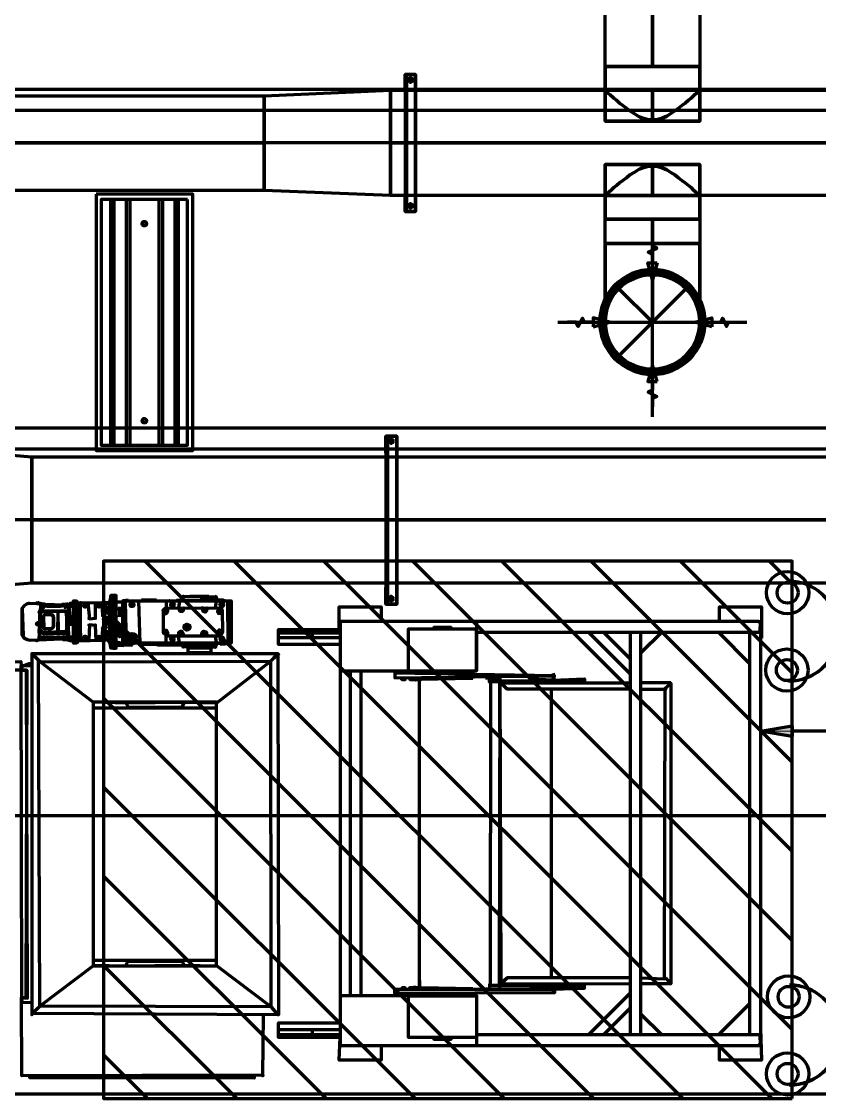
# Model space of a CAD drawing. Extents: x 0 to 1153, y 0 to 816.
# Drawn here: x 558.45 to 582.99, y 500.31 to 533.44 of the extents above; entities that cross this region are included whole.
import ezdxf

# ---------------------------------------------------------------- set-up
doc = ezdxf.new("R2010")
doc.units = 0
doc.header["$MEASUREMENT"] = 0
for name, color, linetype in [('Arch', 7, 'Continuous'), ('EQUIPMENTS', 7, 'Continuous'), ('Hatch', 7, 'Continuous'), ('HVAC', 7, 'Continuous')]:
    doc.layers.add(name, color=color, linetype=linetype)

msp = doc.modelspace()

# ---------------------------------------------------------------- hatches: boundary and pattern name
at = {"layer": 'Hatch', "linetype": 'Continuous', "lineweight": 211}
msp.add_hatch(color=251, dxfattribs=at).paths.add_polyline_path([(582.157, 511.768), (582.157, 511.609), (582.157, 511.44), (581.184, 511.609)], flags=0)

# ---------------------------------------------------------------- linework, layer by layer
at = {"layer": 'Arch', "color": 11, "linetype": 'Continuous', "lineweight": 211}
for points in [[(577.861, 526.013), (577.861, 526.277), (577.723, 526.341), (577.988, 526.468), (577.861, 526.531), (577.861, 526.796)], [(576.03, 524.193), (575.765, 524.193), (575.702, 524.32), (575.575, 524.055), (575.511, 524.193), (575.247, 524.193)], [(579.681, 524.193), (579.945, 524.193), (580.009, 524.32), (580.136, 524.055), (580.199, 524.193), (580.464, 524.193)], [(577.861, 522.362), (577.861, 522.097), (577.723, 522.034), (577.988, 521.907), (577.861, 521.843), (577.861, 521.589)]]:
    msp.add_lwpolyline(points, dxfattribs=at)
for points in [[(577.998, 526.013), (577.861, 525.494), (577.712, 526.013)], [(576.03, 524.044), (576.548, 524.193), (576.03, 524.33)], [(579.681, 524.044), (579.162, 524.193), (579.681, 524.33)], [(577.998, 522.362), (577.861, 522.88), (577.712, 522.362)]]:
    msp.add_lwpolyline(points, close=True, dxfattribs=at)
at = {"layer": 'EQUIPMENTS', "color": 251, "linetype": 'Continuous', "lineweight": 211}
for p, q in [((562.25, 516.837), (578.792, 500.306)), ((564.991, 516.837), (581.533, 500.306)), ((567.743, 516.837), (582.157, 502.423)), ((570.484, 516.837), (582.157, 505.164)), ((573.225, 516.837), (582.157, 507.915)), ((575.966, 516.837), (582.157, 510.656)), ((578.718, 516.837), (582.157, 513.398)), ((581.459, 516.837), (582.157, 516.139)), ((560.97, 515.377), (576.04, 500.306)), ((560.97, 512.625), (573.299, 500.306)), ((560.97, 509.884), (570.558, 500.306)), ((113.961, 509.016), (613.981, 509.016)), ((560.97, 507.143), (567.817, 500.306)), ((560.97, 504.402), (565.065, 500.306)), ((560.97, 501.65), (562.324, 500.306)), ((632.852, 500.443), (113.961, 500.443))]:
    msp.add_line(p, q, dxfattribs=at)
for points in [[(113.961, 533.94), (486.188, 533.94), (486.505, 531.357), (645.329, 531.357)], [(113.961, 533.294), (486.188, 533.294), (486.505, 530.712), (645.329, 530.712)], [(113.961, 523.526), (486.188, 523.526), (486.505, 520.943), (632.852, 520.943)], [(113.961, 522.88), (486.188, 522.88), (486.505, 520.298), (632.852, 520.298)]]:
    msp.add_lwpolyline(points, dxfattribs=at)
at = {"layer": 'Hatch', "color": 5, "linetype": 'Continuous', "lineweight": 211}
for p, q in [((561.181, 527.971), (561.181, 520.404)), ((561.287, 527.971), (561.287, 520.404)), ((561.668, 527.971), (561.668, 520.404)), ((561.774, 527.971), (561.774, 520.404)), ((562.674, 527.971), (562.674, 520.404)), ((562.779, 527.971), (562.779, 520.404)), ((563.16, 527.971), (563.16, 520.404)), ((563.266, 527.971), (563.266, 520.404))]:
    msp.add_line(p, q, dxfattribs=at)
at = {"layer": 'Hatch', "color": 251, "linetype": 'Continuous', "lineweight": 211}
for p, q in [((562.409, 515.641), (562.409, 515.62)), ((562.525, 515.62), (562.525, 515.641)), ((562.811, 515.62), (562.811, 515.641)), ((563.065, 515.62), (563.065, 515.641)), ((563.679, 515.62), (563.679, 515.641)), ((564.166, 515.641), (564.166, 515.62)), ((564.314, 515.641), (564.314, 515.662)), ((564.864, 515.641), (564.864, 515.62)), ((561.266, 515.408), (561.361, 515.408)), ((561.456, 515.429), (561.456, 515.123)), ((563.319, 515.355), (563.361, 515.377)), ((564.653, 515.525), (564.653, 515.451)), ((558.461, 514.89), (558.461, 515.017)), ((558.99, 515.027), (559.001, 515.027)), ((560.218, 515.017), (560.229, 515.006)), ((559.805, 514.636), (559.805, 514.668)), ((560.049, 514.498), (560.049, 514.9)), ((560.176, 514.678), (560.25, 514.678)), ((560.229, 514.932), (560.218, 514.921)), ((566.346, 514.636), (568.251, 514.636)), ((567.394, 514.488), (567.394, 514.731)), ((571.13, 514.795), (571.659, 514.795)), ((577.173, 513.376), (575.892, 514.657)), ((577.173, 513.831), (576.347, 514.657)), ((577.173, 514.657), (577.173, 502.264)), ((577.49, 514.657), (577.49, 502.264)), ((578.146, 514.657), (577.49, 514.011)), ((579.893, 514.657), (580.856, 513.683)), ((580.856, 502.264), (580.856, 514.657)), ((558.906, 514.382), (558.906, 514.403)), ((558.98, 514.403), (558.98, 514.382)), ((559.848, 514.413), (559.848, 514.424)), ((560.049, 514.392), (559.943, 514.392)), ((560.948, 514.382), (560.938, 514.382)), ((561.065, 514.413), (561.054, 514.413)), ((561.181, 514.318), (561.16, 514.318)), ((561.171, 514.604), (561.181, 514.604)), ((561.361, 514.53), (561.266, 514.53)), ((561.266, 514.424), (561.361, 514.424)), ((561.361, 514.583), (561.456, 514.583)), ((562.599, 514.276), (562.599, 514.297)), ((562.811, 514.318), (562.811, 514.297)), ((563.361, 514.297), (563.361, 514.318)), ((563.679, 514.297), (563.679, 514.318)), ((564.166, 514.318), (564.166, 514.297)), ((564.314, 514.276), (564.314, 514.297)), ((564.653, 514.477), (564.653, 514.403)), ((566.346, 514.488), (568.251, 514.488)), ((581.184, 514.382), (581.184, 511.217)), ((563.563, 514.032), (564.282, 514.032)), ((563.626, 514.181), (563.626, 514.159)), ((564.208, 514.181), (564.208, 514.159)), ((568.568, 503.47), (568.568, 513.45)), ((568.897, 503.47), (568.897, 513.45)), ((570.114, 513.387), (570.114, 513.45)), ((570.759, 513.387), (570.759, 513.45)), ((571.585, 513.387), (571.585, 513.398)), ((572.23, 513.387), (572.23, 513.45)), ((571.098, 513.249), (571.098, 513.239)), ((572.844, 513.239), (572.717, 513.239)), ((572.908, 513.249), (572.908, 513.239)), ((574.114, 513.143), (574.114, 513.249)), ((575.056, 513.143), (575.056, 513.218)), ((578.421, 513.091), (577.49, 513.091)), ((574.738, 512.9), (574.738, 504.021)), ((564.441, 512.318), (560.652, 512.318)), ((595.609, 511.609), (582.157, 511.609)), ((560.652, 504.56), (564.441, 504.56)), ((570.198, 503.714), (570.198, 503.671)), ((570.41, 503.714), (570.41, 503.671)), ((571.098, 503.671), (571.098, 503.682)), ((571.606, 503.671), (571.606, 503.682)), ((571.669, 503.671), (571.669, 503.682)), ((571.722, 503.671), (571.722, 503.682)), ((572.093, 503.671), (572.093, 503.682)), ((572.146, 503.671), (572.146, 503.682)), ((572.209, 503.671), (572.209, 503.682)), ((572.908, 503.671), (572.908, 503.682)), ((574.114, 503.777), (574.114, 503.671)), ((575.056, 503.777), (575.056, 503.703)), ((570.114, 503.534), (570.114, 503.47)), ((570.759, 503.534), (570.759, 503.47)), ((571.585, 503.534), (571.585, 503.513)), ((572.23, 503.534), (572.23, 503.47)), ((575.892, 502.264), (577.173, 503.544)), ((576.347, 502.264), (577.173, 503.089)), ((579.893, 502.264), (580.856, 503.227)), ((577.49, 502.909), (578.146, 502.264)), ((566.346, 502.423), (568.251, 502.423)), ((567.394, 502.179), (567.394, 502.423)), ((566.346, 502.274), (568.251, 502.274)), ((571.13, 502.126), (571.13, 502.179))]:
    msp.add_line(p, q, dxfattribs=at)
at = {"layer": 'Hatch', "color": 5, "linetype": 'Continuous', "lineweight": 211}
for points in [[(560.737, 528.129), (560.737, 520.245), (563.711, 520.245), (563.711, 528.129)], [(563.552, 527.971), (560.896, 527.971), (560.896, 520.404), (563.552, 520.404)], [(562.224, 527.293), (562.29, 527.241), (562.287, 527.198), (562.255, 527.164), (562.213, 527.157), (562.171, 527.18), (562.155, 527.219), (562.165, 527.261), (562.202, 527.29), (562.245, 527.29), (562.282, 527.261), (562.292, 527.219), (562.276, 527.18), (562.24, 527.158), (562.197, 527.161), (562.163, 527.193), (562.156, 527.236), (562.175, 527.273), (562.224, 527.293)], [(562.224, 521.229), (562.29, 521.177), (562.287, 521.134), (562.255, 521.099), (562.213, 521.092), (562.175, 521.112), (562.156, 521.149), (562.163, 521.192), (562.197, 521.224), (562.24, 521.227), (562.279, 521.201), (562.292, 521.16), (562.279, 521.12), (562.24, 521.094), (562.197, 521.097), (562.163, 521.129), (562.156, 521.172), (562.175, 521.209), (562.224, 521.229)]]:
    msp.add_lwpolyline(points, close=True, dxfattribs=at)
at = {"layer": 'Hatch', "color": 251, "linetype": 'Continuous', "lineweight": 211}
for points in [[(582.157, 500.306), (582.157, 516.837), (560.97, 516.837), (560.97, 500.306)], [(563.405, 515.738), (563.414, 515.752), (563.43, 515.758)], [(564.393, 515.758), (564.409, 515.752), (564.419, 515.738)], [(558.916, 515.557), (558.916, 515.557), (558.916, 515.546), (558.969, 515.546), (558.969, 515.557), (558.98, 515.557), (558.969, 515.557), (558.98, 515.557), (558.98, 515.535), (558.959, 515.535), (558.948, 515.525), (558.927, 515.525), (558.906, 515.557)], [(560.25, 515.541), (560.268, 515.566), (560.274, 515.567), (560.25, 515.557), (560.25, 514.678), (560.276, 514.382), (560.261, 514.387), (560.251, 514.402), (560.261, 514.382)], [(561.181, 515.504), (561.171, 515.493), (561.171, 515.482), (561.16, 515.482), (561.149, 515.504)], [(564.557, 515.239), (564.6, 515.271), (564.6, 515.313), (564.557, 515.334), (564.515, 515.313), (564.515, 515.271), (564.51, 515.23)], [(558.98, 514.911), (558.969, 514.932), (558.959, 514.932), (558.959, 514.943), (558.927, 514.943), (558.927, 514.932), (558.916, 514.932), (558.916, 514.921), (558.906, 514.921), (558.938, 514.879), (558.916, 514.879), (558.916, 514.9), (558.906, 514.9), (558.906, 514.911), (558.916, 514.921), (558.916, 514.932), (558.927, 514.932), (558.938, 514.943), (558.948, 514.943), (558.959, 514.932), (558.969, 514.932), (558.969, 514.911), (558.98, 514.911), (558.969, 514.879), (558.938, 514.932), (558.959, 514.932), (558.959, 514.921), (558.969, 514.921), (558.969, 514.89), (558.927, 514.879), (558.927, 514.89), (558.916, 514.89), (558.916, 514.921), (558.927, 514.932), (558.927, 514.879), (559.001, 514.911)], [(559.176, 514.752), (559.11, 514.799), (559.107, 514.815), (559.123, 514.776), (559.176, 514.752), (559.139, 514.762), (559.11, 514.799), (559.107, 514.815), (559.107, 514.816), (559.117, 515.123), (559.131, 514.769), (559.181, 514.742), (559.361, 514.752)], [(559.356, 515.197), (559.422, 515.144), (559.424, 515.133), (559.408, 515.173), (559.356, 515.197), (559.396, 515.183), (559.422, 515.144), (559.424, 515.133), (559.411, 515.168), (559.361, 515.186), (559.181, 515.197)], [(560.53, 515.07), (560.521, 515.073), (560.515, 515.082), (560.515, 515.086)], [(560.716, 515.086), (560.712, 515.076), (560.705, 515.07), (560.7, 515.07)], [(560.954, 515.154), (560.944, 515.157), (560.939, 515.165), (560.938, 515.17)], [(561.404, 515.123), (561.393, 515.133), (561.372, 515.133), (561.361, 515.154)], [(581.126, 514.985), (581.154, 514.976), (581.172, 514.949), (581.173, 514.937)], [(560.515, 514.863), (560.518, 514.873), (560.525, 514.878), (560.53, 514.879)], [(560.7, 514.879), (560.709, 514.876), (560.715, 514.868), (560.716, 514.863)], [(560.938, 514.779), (560.941, 514.788), (560.949, 514.794), (560.954, 514.795)], [(561.054, 514.81), (561.051, 514.801), (561.042, 514.795), (561.038, 514.795)], [(561.361, 514.773), (561.372, 514.784), (561.372, 514.795), (561.382, 514.795), (561.382, 514.805), (561.404, 514.816)], [(563.541, 514.773), (563.573, 514.826), (563.541, 514.847), (563.51, 514.826), (563.541, 514.773)], [(561.806, 514.371), (561.89, 514.371), (561.933, 514.445), (561.89, 514.519), (561.806, 514.519), (561.753, 514.445)], [(563.43, 514.191), (563.414, 514.197), (563.405, 514.211)], [(564.282, 514.159), (563.563, 514.159), (563.563, 514.032), (564.282, 514.001)], [(564.419, 514.211), (564.409, 514.197), (564.393, 514.191)], [(566.304, 513.958), (566.346, 513.98), (566.346, 513.969), (566.335, 513.969), (566.335, 513.958), (566.325, 513.958), (566.304, 513.937)], [(570.632, 513.196), (570.622, 513.196), (570.611, 513.207)], [(570.696, 513.203), (570.738, 513.196), (570.738, 513.249), (570.727, 513.196), (570.717, 513.196), (570.696, 513.196)], [(582.157, 511.44), (581.184, 511.609), (582.157, 511.768)], [(570.135, 503.671), (570.251, 503.714), (570.251, 503.714), (570.156, 503.714)], [(574.791, 503.74), (574.828, 503.786), (574.835, 503.788), (574.813, 503.74), (574.818, 503.756), (574.839, 503.767)], [(581.173, 501.994), (581.164, 501.966), (581.141, 501.949), (581.126, 501.946)], [(565.849, 501.026), (565.87, 501.004), (565.859, 501.015), (565.859, 501.026), (565.849, 501.026), (565.849, 501.036), (565.88, 501.015)]]:
    msp.add_lwpolyline(points, close=True, dxfattribs=at)
for points in [[(582.046, 516.234, -0.380303), (583.565, 514.863, 0.380072), (582.052, 516.223)], [(583.586, 514.502, -0.380303), (582.052, 513.143), (582.046, 513.154, 0.380065), (583.576, 514.498), (583.597, 514.858)], [(582.078, 503.798, -0.380303), (583.597, 502.428, 0.380098), (582.083, 503.798)], [(583.618, 502.067, -0.380303), (582.083, 500.719), (582.078, 500.719, 0.380091), (583.597, 502.063), (583.618, 502.433)]]:
    msp.add_lwpolyline(points, format="xyb", close=True, dxfattribs=at)
for points in [[(560.049, 515.44), (559.901, 515.44), (559.943, 515.038), (559.943, 514.9), (560.049, 514.9), (560.049, 515.313), (560.049, 515.44), (560.049, 515.62), (560.123, 515.62), (560.176, 515.557), (560.176, 515.26), (560.25, 515.26)], [(560.176, 515.26), (560.186, 515.207), (560.208, 515.144), (560.218, 515.08), (560.229, 515.006), (560.218, 514.921), (560.218, 514.858), (560.208, 514.795), (560.186, 514.731), (560.176, 514.678), (560.152, 514.336), (560.186, 514.382), (560.155, 514.329), (560.123, 515.62), (560.123, 514.318), (560.049, 514.318), (560.049, 514.498), (559.943, 514.498)], [(560.176, 515.557), (560.911, 515.567), (561.102, 515.567), (561.149, 515.514), (561.16, 515.62), (561.181, 514.551), (561.181, 514.435), (561.065, 514.413), (561.16, 514.371), (561.149, 514.424), (561.112, 514.384), (561.181, 514.445), (561.16, 514.318), (561.181, 514.181), (561.266, 514.159), (561.361, 514.159), (561.361, 515.779), (561.266, 515.779), (561.266, 515.504), (561.361, 515.504)], [(561.266, 515.779), (561.192, 515.779), (561.16, 515.62), (561.181, 515.62)], [(561.181, 514.181), (561.192, 514.159), (561.192, 515.779)], [(561.361, 514.265), (561.573, 514.265), (561.583, 514.318), (561.583, 515.641)], [(561.636, 515.572), (561.672, 515.619), (561.636, 515.572), (561.669, 514.321), (561.71, 514.265), (561.806, 514.265), (561.361, 514.255), (561.583, 514.244), (561.583, 514.318), (561.721, 514.318), (561.669, 514.321), (561.669, 514.321), (561.669, 514.321), (561.721, 514.318)], [(561.721, 515.641), (561.562, 515.62), (564.896, 515.62), (564.896, 514.318), (561.943, 514.318)], [(562.091, 514.318), (562.049, 515.62), (564.441, 515.641), (564.441, 515.641)], [(562.599, 515.641), (562.134, 515.652), (562.134, 515.652)], [(562.896, 515.62), (562.896, 515.398), (564.529, 515.397), (564.52, 515.398)], [(562.97, 515.641), (563.012, 515.62), (563.012, 515.641)], [(563.213, 515.641), (564.663, 515.662), (564.663, 515.662)], [(563.308, 515.62), (563.277, 515.398), (563.319, 515.302), (563.361, 515.377), (563.436, 515.398), (563.404, 515.302), (563.319, 515.302), (563.404, 515.302), (563.319, 515.302), (563.404, 515.302)], [(563.392, 515.676), (563.361, 515.62), (563.392, 515.676), (563.436, 515.758), (564.43, 515.736), (564.441, 515.673), (564.399, 515.398)], [(563.626, 515.758), (564.208, 515.758), (564.208, 515.758)], [(564.557, 515.641), (564.875, 515.62), (564.864, 514.35), (564.864, 514.297), (564.557, 514.276)], [(564.801, 514.366), (564.768, 514.321), (564.801, 514.366), (564.797, 515.591), (564.753, 515.62), (564.797, 515.591), (564.753, 515.62)], [(558.461, 515.382), (558.511, 515.446), (558.55, 515.488), (558.611, 515.525), (558.666, 515.542), (558.695, 515.545)], [(559.033, 515.514), (558.938, 515.557), (559.033, 515.514), (558.99, 514.519), (559.128, 514.498), (559.234, 514.519), (559.636, 514.498), (559.742, 514.519), (559.89, 514.498), (559.943, 514.498), (559.943, 514.392), (559.848, 514.413), (559.721, 514.424), (559.848, 514.424), (559.89, 514.636), (559.845, 514.71), (559.795, 514.673), (559.075, 514.636), (559.063, 514.685), (559.012, 514.71), (558.991, 514.659), (559.562, 514.636), (559.573, 515.302), (559.075, 515.302)], [(558.99, 515.408), (559.128, 515.408), (559.128, 515.461), (558.99, 515.461)], [(559.022, 515.302), (559.057, 515.254), (559.012, 515.228), (559.012, 514.699), (559.064, 514.676), (559.065, 514.625), (559.848, 514.625), (558.99, 514.636), (559.022, 515.302), (559.805, 515.302), (559.022, 515.302), (559.805, 515.302), (559.879, 514.668), (559.837, 514.699), (559.842, 515.239), (559.879, 515.279), (559.805, 515.302), (559.842, 515.239), (559.805, 515.302)], [(559.636, 515.44), (559.234, 515.44), (559.234, 515.44)], [(559.562, 515.302), (559.573, 514.636), (559.562, 514.636)], [(559.742, 515.408), (559.901, 515.44), (559.943, 515.546), (560.049, 515.546)], [(559.848, 515.514), (559.848, 515.514), (559.848, 515.514)], [(559.901, 515.514), (559.89, 515.302), (559.89, 515.302)], [(559.901, 515.048), (559.901, 515.027), (559.901, 515.44)], [(560.488, 515.567), (560.536, 515.059), (560.716, 515.08), (560.716, 515.535), (560.716, 515.541)], [(561.038, 515.154), (560.948, 515.165), (560.927, 515.557), (561.107, 515.557), (561.149, 515.504), (561.149, 515.377), (561.149, 514.562), (561.149, 514.466), (561.171, 514.413), (561.181, 514.318), (561.128, 514.361), (561.139, 514.424), (560.927, 514.382), (560.948, 514.773), (561.044, 514.784), (561.065, 515.07), (561.044, 515.027)], [(560.948, 515.25), (561.065, 515.25), (561.054, 515.525), (561.065, 515.525)], [(561.181, 515.334), (561.065, 515.366), (560.948, 515.366)], [(561.266, 514.159), (561.266, 514.424), (561.266, 515.408), (561.266, 515.504)], [(561.414, 514.361), (561.404, 514.265), (561.361, 514.361), (561.562, 514.318), (561.562, 515.578), (561.361, 515.578)], [(561.361, 515.345), (561.456, 515.387), (561.562, 515.387)], [(561.456, 515.302), (561.552, 515.302), (561.562, 514.646), (561.456, 514.636)], [(562.801, 515.218), (562.859, 515.218), (562.915, 515.241), (562.949, 515.292), (562.949, 515.398)], [(562.864, 515.239), (562.906, 515.271), (562.864, 515.334), (562.822, 515.271), (562.864, 515.334), (562.906, 515.271), (562.864, 515.239), (562.801, 515.297), (562.814, 515.348), (562.851, 515.384), (562.814, 515.348), (562.801, 515.292), (562.801, 514.646), (562.864, 514.593), (562.822, 514.625), (562.906, 514.716), (562.906, 514.625), (562.864, 514.593)], [(564.028, 515.302), (564.145, 515.334), (564.09, 515.264), (564.028, 515.302), (564.028, 515.302), (564.145, 515.334), (564.071, 515.377), (563.996, 515.398), (564.028, 515.302), (564.071, 515.377), (564.145, 515.398), (564.145, 515.334)], [(564.631, 515.218), (564.51, 515.23), (564.473, 515.291), (564.529, 515.397), (564.58, 515.378), (564.613, 515.336), (564.631, 514.646), (564.601, 514.592), (564.544, 514.554), (564.483, 514.646), (564.539, 514.73), (564.539, 514.73), (564.631, 514.72)], [(568.251, 514.276), (566.346, 514.276), (566.346, 514.731), (568.219, 514.731), (568.219, 515.429), (569.51, 515.429), (569.51, 514.985)], [(579.924, 514.985), (579.924, 515.429), (581.215, 515.429), (581.215, 514.466)], [(559.107, 515.128), (559.154, 515.193), (559.107, 515.128), (559.154, 515.193), (559.154, 515.193)], [(559.424, 514.816), (559.424, 515.123), (559.424, 514.816), (559.372, 514.754), (559.424, 514.816), (559.372, 514.754), (559.361, 514.752)], [(560.218, 515.08), (560.208, 515.144), (560.208, 515.144)], [(561.16, 514.932), (561.16, 514.996), (561.16, 514.996)], [(572.442, 514.985), (572.442, 513.461), (572.442, 514.742), (570.336, 514.742), (570.336, 513.461), (572.442, 513.461), (571.659, 513.408), (571.098, 513.387), (571.13, 513.45), (568.251, 513.45)], [(581.173, 514.715), (581.141, 514.67), (581.173, 514.715), (581.184, 514.943), (581.131, 514.985), (568.251, 514.985), (568.251, 501.936), (581.152, 501.936), (581.184, 501.978), (581.173, 502.219), (581.143, 502.261), (581.173, 502.219), (581.143, 502.261)], [(559.022, 514.636), (559.022, 514.636), (559.022, 514.636)], [(560.176, 514.382), (560.938, 514.408), (561.054, 514.413), (561.065, 514.689), (560.948, 514.689)], [(560.186, 514.731), (560.208, 514.795), (560.208, 514.795)], [(560.742, 514.382), (560.716, 514.858), (560.536, 514.879), (560.515, 514.403), (560.515, 514.408)], [(561.562, 514.551), (561.456, 514.509), (561.456, 514.816)], [(562.801, 514.72), (562.91, 514.712), (562.938, 514.658), (562.949, 514.541)], [(563.308, 514.318), (563.277, 514.541), (563.289, 514.651), (563.331, 514.685), (563.381, 514.685), (563.404, 514.625), (563.436, 514.541), (563.404, 514.625), (563.319, 514.625), (563.361, 514.562), (563.319, 514.625), (563.404, 514.625), (563.361, 514.562)], [(564.071, 514.562), (564.133, 514.651), (564.071, 514.657), (563.986, 514.609), (564.071, 514.562), (563.996, 514.541), (563.998, 514.651), (564.04, 514.685), (564.133, 514.651), (564.133, 514.651), (564.145, 514.541)], [(564.557, 514.593), (564.6, 514.625), (564.527, 514.727), (564.515, 514.625), (564.527, 514.727), (564.6, 514.625), (564.557, 514.593), (564.473, 514.652), (564.527, 514.727), (564.545, 514.731)], [(571.659, 514.742), (571.659, 514.795), (571.13, 514.795), (571.13, 514.742)], [(572.442, 514.657), (581.184, 514.657), (581.184, 502.264), (572.442, 502.264)], [(558.99, 514.424), (558.99, 514.519), (559.16, 514.424), (558.99, 514.424), (558.906, 514.382), (558.99, 514.424), (559.16, 514.424)], [(559.128, 514.498), (559.128, 514.519), (559.128, 514.498)], [(559.245, 514.477), (559.636, 514.519), (559.636, 514.519)], [(559.89, 514.477), (559.753, 514.498), (559.753, 514.477)], [(561.181, 514.551), (561.171, 514.604), (561.065, 514.572), (560.948, 514.572)], [(564.399, 514.541), (564.442, 514.262), (564.399, 514.181), (563.414, 514.202), (563.404, 514.255), (562.642, 514.255), (562.584, 514.285), (562.63, 514.266), (562.134, 514.276), (563.361, 514.297), (564.442, 514.262), (564.441, 514.318)], [(562.896, 514.318), (562.896, 514.541), (564.526, 514.541)], [(562.97, 514.297), (563.065, 514.297), (563.118, 514.297), (563.065, 514.297), (563.118, 514.297), (563.065, 514.297), (563.118, 514.297)], [(563.213, 514.276), (564.653, 514.318), (564.653, 514.318)], [(566.124, 503.121), (566.304, 502.92), (566.335, 502.878), (566.304, 502.92), (566.124, 503.121), (566.113, 513.757), (566.304, 513.958), (566.335, 514.001), (566.346, 502.878), (558.768, 502.92), (559.022, 503.153), (560.652, 504.391), (564.452, 504.391), (566.124, 503.121), (559.012, 503.142), (558.969, 513.789), (558.758, 514.001), (566.335, 514.001), (566.304, 513.937), (566.113, 513.757), (564.441, 512.466), (563.457, 512.487), (561.658, 512.466), (560.652, 512.498), (560.652, 504.412), (561.647, 504.391), (563.446, 504.412), (564.441, 504.391), (564.441, 512.498), (560.652, 512.498), (559.022, 513.736), (566.113, 513.757), (566.092, 513.747)], [(559.012, 513.747), (558.8, 513.937), (558.758, 513.98), (558.758, 502.878), (558.789, 502.92), (558.969, 503.1), (559.012, 503.132)], [(561.636, 514.265), (561.837, 514.255), (561.837, 514.265)], [(558.758, 513.62), (558.451, 513.62), (558.44, 513.482), (558.61, 513.482), (558.578, 503.407), (558.43, 503.407), (558.631, 503.396), (558.599, 513.482), (558.44, 513.482), (548.312, 513.482), (548.651, 513.514), (548.672, 513.726), (558.419, 513.747), (558.44, 513.482), (558.408, 513.482)], [(565.88, 502.878), (565.863, 501.024), (558.451, 501.004), (558.44, 503.407), (558.451, 503.259), (558.43, 513.62)], [(558.518, 513.617), (558.57, 513.649), (558.626, 513.673), (558.685, 513.688), (558.734, 513.693)], [(558.578, 513.482), (558.578, 513.482), (558.578, 513.482)], [(574.167, 513.091), (574.146, 513.143), (574.146, 513.218), (574.791, 513.186), (574.844, 513.313), (569.934, 513.387), (569.934, 513.249), (574.844, 513.313), (574.844, 513.313)], [(571.13, 513.461), (571.13, 513.408), (571.648, 513.398), (571.659, 513.461)], [(574.961, 513.218), (574.961, 513.165), (574.844, 513.165), (574.813, 513.387)], [(570.145, 513.196), (570.135, 513.249), (570.145, 513.196), (570.251, 513.196), (570.145, 513.196), (570.251, 513.196), (570.23, 513.249), (570.251, 513.196), (570.251, 513.196), (570.251, 513.196), (570.262, 513.207)], [(570.389, 513.196), (570.495, 513.196), (570.389, 513.196), (570.41, 513.249), (570.495, 513.196), (570.473, 513.249), (570.495, 513.196), (570.558, 513.196), (570.495, 513.196), (570.643, 513.207), (570.706, 513.207), (572.326, 513.239)], [(570.505, 513.207), (570.579, 513.186), (570.505, 513.207), (570.579, 513.186), (570.611, 513.249), (570.579, 513.186), (570.738, 513.196), (570.674, 513.196), (570.674, 503.73), (570.674, 503.671)], [(571.606, 513.239), (571.638, 513.249), (571.638, 513.239)], [(571.701, 513.239), (571.733, 513.249), (571.733, 513.239)], [(571.839, 513.239), (571.87, 513.249), (571.87, 513.239)], [(571.934, 513.239), (571.966, 513.249), (571.966, 513.239)], [(572.082, 513.239), (572.114, 513.249), (572.114, 513.239)], [(572.177, 513.239), (572.209, 513.249), (572.209, 513.239)], [(577.173, 504.021), (573.384, 504.021), (573.193, 503.841), (573.193, 503.841), (573.162, 513.133), (572.844, 513.112), (572.844, 513.239), (573.162, 513.239), (573.193, 503.841), (573.162, 513.122), (573.14, 503.798), (573.193, 503.841), (577.173, 503.83)], [(574.839, 513.143), (574.793, 513.18), (575.765, 513.218), (575.765, 513.143), (573.215, 513.143), (572.876, 513.143), (572.865, 503.798), (573.162, 503.788), (573.215, 503.862), (573.162, 503.788), (572.876, 503.777), (573.162, 503.788), (573.209, 503.798)], [(573.162, 513.122), (572.865, 513.122)], [(575.395, 513.143), (573.193, 513.091), (577.173, 513.091)], [(577.173, 512.9), (573.384, 512.9), (573.193, 513.091), (573.352, 512.921), (573.352, 512.921)], [(574.241, 513.091), (574.262, 513.122), (574.262, 513.091)], [(577.49, 504.021), (578.231, 503.989), (578.252, 512.921), (578.421, 513.08), (578.421, 503.83), (577.49, 503.83)], [(577.49, 512.9), (578.263, 512.9), (578.263, 512.9)], [(561.647, 512.487), (561.721, 512.35), (563.383, 512.35), (563.457, 512.498)], [(561.647, 504.391), (561.721, 504.529), (563.383, 504.529), (563.457, 504.391)], [(572.717, 503.682), (572.844, 503.682), (573.162, 503.682), (573.162, 503.798), (573.204, 503.841), (573.352, 503.989), (573.384, 504.021)], [(578.421, 503.83), (578.263, 504.021), (578.263, 504.021)], [(574.167, 503.83), (574.146, 503.777), (574.146, 503.703), (574.791, 503.735), (574.813, 503.555), (574.844, 503.64), (574.844, 503.555), (569.934, 503.534), (569.934, 503.671), (574.791, 503.671), (575.765, 503.703), (575.765, 503.777), (573.215, 503.777), (575.395, 503.777)], [(572.326, 503.682), (570.738, 503.714), (570.674, 503.714), (570.622, 503.714), (570.516, 503.724), (570.378, 503.714), (570.431, 503.714), (570.516, 503.724), (570.579, 503.724), (570.516, 503.724), (570.484, 503.714)], [(570.622, 503.714), (570.738, 503.714)], [(570.696, 503.936), (570.685, 503.936), (570.685, 503.724)], [(571.839, 503.682), (571.87, 503.671), (571.87, 503.682)], [(571.934, 503.682), (571.966, 503.671), (571.966, 503.682)], [(572.865, 503.809), (572.844, 503.809), (572.844, 503.682)], [(574.241, 503.83), (574.262, 503.798), (574.262, 503.83)], [(574.813, 503.534), (574.844, 503.756), (574.961, 503.777), (574.961, 503.703)], [(558.631, 503.396), (558.61, 503.407), (558.631, 503.407)], [(568.251, 503.47), (571.098, 503.47), (571.098, 503.534), (571.648, 503.513), (572.442, 503.47), (572.442, 501.936)], [(572.442, 502.179), (570.346, 502.179), (570.346, 503.46), (572.442, 503.46)], [(571.659, 503.46), (571.13, 503.46), (571.13, 503.46)], [(558.451, 503.259), (558.758, 503.269)], [(569.51, 501.936), (569.51, 501.481), (568.219, 501.481), (568.251, 502.179), (566.346, 502.179), (566.346, 502.634), (568.251, 502.634)], [(581.184, 502.454), (581.215, 501.481), (579.924, 501.481), (579.924, 501.936)], [(571.659, 502.179), (571.659, 502.126), (571.13, 502.126), (571.659, 502.126)], [(565.605, 501.004), (565.605, 500.93), (558.705, 500.941), (558.705, 500.941), (558.705, 501.004)]]:
    msp.add_lwpolyline(points, dxfattribs=at)
msp.add_lwpolyline([(560.049, 515.038), (559.901, 515.006), (559.879, 514.911), (559.89, 514.445), (558.99, 514.403), (558.71, 514.402, -0.299532), (558.461, 514.562), (558.461, 515.054), (558.461, 515.377), (558.493, 514.551), (558.461, 514.89), (558.461, 515.377), (558.503, 515.434), (558.55, 515.488), (558.611, 515.525), (558.666, 515.542), (558.906, 515.535), (558.969, 515.557), (559.16, 515.514), (559.033, 515.514), (559.89, 515.493), (559.721, 515.514), (559.89, 515.514), (559.943, 515.525), (559.943, 515.44), (559.89, 515.44), (559.753, 515.461), (559.636, 515.44), (559.245, 515.461), (559.128, 515.44), (559.16, 515.514)], format="xyb", dxfattribs=at)
at = {"layer": 'Hatch', "color": 251, "linetype": 'Continuous', "lineweight": 0}
msp.add_lwpolyline([(582.157, 511.768), (582.157, 511.609), (581.184, 511.609), (582.157, 511.44), (582.157, 511.609), (581.184, 511.609)], close=True, dxfattribs=at)
at = {"layer": 'Hatch', "color": 251, "linetype": 'Continuous', "lineweight": 211}
for centre, radius in [((582.015, 515.869), 0.651), ((582.015, 515.869), 0.323), ((559.028, 515.276), 0.037), ((559.028, 515.276), 0.0264), ((559.842, 515.276), 0.037), ((559.842, 515.276), 0.0264), ((560.403, 515.467), 0.0476), ((560.837, 515.467), 0.0476), ((561.843, 515.498), 0.0582), ((562.859, 515.297), 0.0371), ((563.092, 515.498), 0.0582), ((563.356, 515.34), 0.0371), ((564.065, 515.34), 0.037), ((564.552, 515.297), 0.037), ((564.605, 515.498), 0.0582), ((561.038, 515.054), 0.0688), ((559.028, 514.673), 0.0371), ((559.028, 514.673), 0.0265), ((559.842, 514.673), 0.037), ((559.842, 514.673), 0.0264), ((561.843, 514.451), 0.164), ((562.859, 514.652), 0.0371), ((563.356, 514.609), 0.0371), ((563.536, 514.81), 0.0899), ((564.065, 514.609), 0.037), ((564.552, 514.652), 0.037), ((560.403, 514.482), 0.0476), ((560.837, 514.482), 0.0476), ((561.843, 514.451), 0.101), ((561.843, 514.451), 0.0794), ((561.843, 514.451), 0.0476), ((561.843, 514.451), 0.0476), ((563.092, 514.451), 0.0582), ((564.605, 514.451), 0.0582), ((581.993, 513.487), 0.651), ((581.993, 513.487), 0.323), ((582.046, 503.433), 0.651), ((582.046, 503.433), 0.323), ((582.015, 501.063), 0.651), ((582.015, 501.063), 0.323)]:
    msp.add_circle(centre, radius, dxfattribs=at)
for p in [(559.022, 515.302), (559.848, 515.514), (559.858, 515.302), (561.149, 515.514), (559.012, 515.228), (559.012, 514.71), (559.022, 514.636), (559.858, 514.636), (559.033, 514.424), (561.149, 514.424), (558.578, 513.482), (578.252, 512.921)]:
    msp.add_point(p, dxfattribs=at)
at = {"layer": 'HVAC', "color": 6, "linetype": 'Continuous', "lineweight": 211}
for p, q in [((577.861, 521.282), (577.861, 527.103)), ((578.887, 525.219), (576.823, 523.155)), ((574.95, 524.193), (580.76, 524.193))]:
    msp.add_line(p, q, dxfattribs=at)
for points in [[(579.31, 535.474), (579.31, 532.056), (579.31, 531.326), (579.31, 530.373), (579.31, 531.326), (576.4, 531.326), (576.4, 530.373), (576.4, 531.326), (576.4, 532.056), (576.4, 531.326), (576.4, 530.373), (576.4, 531.326), (576.4, 532.056), (576.4, 535.474)], [(570.357, 531.611), (570.419, 531.683), (570.357, 531.611), (570.419, 531.683), (570.357, 531.611), (570.419, 531.683), (570.463, 531.611), (570.419, 531.683), (570.357, 531.611), (570.41, 531.58), (570.463, 531.611), (570.419, 531.683), (570.357, 531.611), (570.41, 531.58), (570.463, 531.611), (570.419, 531.683), (570.357, 531.611), (570.41, 531.58), (570.463, 531.611), (570.419, 531.683), (570.357, 531.611), (570.41, 531.58), (570.463, 531.611), (570.419, 531.683), (570.357, 531.611), (570.41, 531.58), (570.463, 531.611), (570.419, 531.683), (570.357, 531.611), (570.41, 531.58), (570.463, 531.611), (570.419, 531.683), (570.357, 531.611), (570.41, 531.58)], [(570.569, 527.6), (570.569, 531.812), (570.569, 527.6)], [(569.796, 529.706), (569.796, 528.087), (569.796, 529.706), (569.796, 531.326), (569.796, 529.706), (596.657, 529.706), (569.796, 529.706), (565.912, 529.706), (565.912, 531.156), (565.912, 528.246), (565.912, 529.706), (565.912, 528.246), (565.912, 531.156), (569.796, 531.326), (596.657, 531.326)], [(569.796, 528.087), (569.796, 531.326), (569.796, 528.087)], [(577.861, 530.373), (577.861, 531.326), (577.861, 530.373)], [(596.657, 528.087), (569.796, 528.087), (565.912, 528.246), (551.042, 528.246), (551.042, 531.156), (565.912, 531.156), (565.912, 529.706), (551.042, 529.706), (565.912, 529.706)], [(577.861, 529.04), (577.861, 528.087), (577.861, 529.04)], [(570.357, 527.738), (570.416, 527.81), (570.433, 527.751), (570.357, 527.738), (570.416, 527.81), (570.435, 527.753), (570.357, 527.738), (570.416, 527.81), (570.463, 527.738), (570.416, 527.81), (570.357, 527.738), (570.41, 527.706), (570.463, 527.738), (570.416, 527.81), (570.357, 527.738), (570.41, 527.706), (570.463, 527.738), (570.416, 527.81), (570.357, 527.738), (570.41, 527.706), (570.463, 527.738), (570.416, 527.81), (570.357, 527.738), (570.41, 527.706), (570.463, 527.738), (570.416, 527.81), (570.357, 527.738), (570.41, 527.706), (570.463, 527.738), (570.416, 527.81), (570.357, 527.738), (570.41, 527.706), (570.463, 527.738), (570.416, 527.81), (570.357, 527.738), (570.41, 527.706)], [(577.861, 526.616), (577.861, 524.193), (576.823, 525.219)], [(577.861, 524.193), (577.861, 524.193), (577.861, 524.193)], [(569.987, 515.514), (569.987, 520.689), (569.987, 515.514)], [(558.758, 518.107), (554.874, 518.107), (521.377, 518.107), (554.874, 518.107), (554.874, 515.842), (521.377, 515.842), (520.393, 515.842), (520.393, 520.372), (520.393, 515.842), (520.393, 520.372), (521.377, 520.372), (554.874, 520.372), (554.874, 518.107)], [(612.341, 516.16), (558.758, 516.16), (554.874, 515.842), (554.874, 518.107), (554.874, 520.372), (558.758, 520.044), (612.341, 520.044)], [(569.764, 520.499), (569.826, 520.57), (569.764, 520.499), (569.826, 520.57), (569.764, 520.499), (569.826, 520.57), (569.87, 520.499), (569.826, 520.57), (569.764, 520.499), (569.817, 520.467), (569.87, 520.499), (569.826, 520.57), (569.764, 520.499), (569.817, 520.467), (569.87, 520.499), (569.826, 520.57), (569.764, 520.499), (569.817, 520.467), (569.87, 520.499), (569.826, 520.57), (569.764, 520.499), (569.817, 520.467), (569.87, 520.499), (569.826, 520.57), (569.764, 520.499), (569.817, 520.467), (569.87, 520.499), (569.826, 520.57), (569.764, 520.499), (569.817, 520.467), (569.87, 520.499), (569.826, 520.57), (569.764, 520.499), (569.817, 520.467)], [(612.341, 518.107), (558.758, 518.107), (612.341, 518.107)], [(569.764, 515.652), (569.826, 515.723), (569.764, 515.652), (569.826, 515.723), (569.764, 515.652), (569.826, 515.723), (569.87, 515.652), (569.826, 515.723), (569.764, 515.652), (569.817, 515.62), (569.87, 515.652), (569.826, 515.723), (569.764, 515.652), (569.817, 515.62), (569.87, 515.652), (569.826, 515.723), (569.764, 515.652), (569.817, 515.62), (569.87, 515.652), (569.826, 515.723), (569.764, 515.652), (569.817, 515.62), (569.87, 515.652), (569.826, 515.723), (569.764, 515.652), (569.817, 515.62), (569.87, 515.652), (569.826, 515.723), (569.764, 515.652), (569.817, 515.62), (569.87, 515.652), (569.826, 515.723), (569.764, 515.652), (569.817, 515.62)]]:
    msp.add_lwpolyline(points, dxfattribs=at)
for points in [[(577.861, 532.056), (576.4, 532.056), (579.31, 532.056), (577.861, 532.056), (576.4, 532.056), (579.31, 532.056), (577.861, 532.056), (576.4, 532.056), (579.31, 532.056), (576.4, 532.056), (579.31, 532.056), (579.31, 531.326), (579.31, 530.373), (579.31, 531.326), (579.31, 532.056), (577.861, 532.056), (577.861, 535.474)], [(570.294, 531.812), (570.294, 527.6), (570.251, 531.812), (570.569, 531.812), (570.251, 531.812), (570.251, 527.6), (570.569, 527.6), (570.251, 527.6)], [(576.4, 531.326), (576.474, 531.262), (576.495, 531.23), (576.559, 531.188), (576.665, 531.082), (576.749, 531.019), (576.845, 530.934), (576.95, 530.86), (577.056, 530.775), (577.162, 530.691), (577.289, 530.617), (577.416, 530.532), (577.48, 530.5), (577.554, 530.468), (577.628, 530.447), (577.702, 530.426), (577.776, 530.416), (577.935, 530.416), (578.009, 530.426), (578.083, 530.447), (578.157, 530.468), (578.231, 530.5), (578.294, 530.532), (578.421, 530.617), (578.548, 530.691), (578.654, 530.775), (578.76, 530.86), (578.866, 530.934), (578.961, 531.019), (579.046, 531.082), (579.12, 531.156), (579.215, 531.23), (579.279, 531.294), (579.31, 531.326), (579.236, 531.262), (579.12, 531.156), (579.046, 531.082), (578.961, 531.019), (578.866, 530.934), (578.76, 530.86), (578.654, 530.775), (578.548, 530.691), (578.421, 530.617), (578.294, 530.532), (578.231, 530.5), (578.157, 530.468), (578.083, 530.447), (578.009, 530.426), (577.935, 530.416), (577.776, 530.416), (577.702, 530.426), (577.628, 530.447), (577.554, 530.468), (577.48, 530.5), (577.416, 530.532), (577.289, 530.617), (577.162, 530.691), (577.056, 530.775), (576.95, 530.86), (576.845, 530.934), (576.749, 531.019), (576.665, 531.082), (576.559, 531.188), (576.495, 531.23), (576.4, 531.326)], [(576.4, 530.373), (579.31, 530.373), (577.861, 530.373), (576.4, 530.373), (579.31, 530.373), (577.861, 530.373), (576.4, 530.373), (579.31, 530.373), (577.861, 530.373), (576.4, 530.373), (579.31, 530.373), (577.861, 530.373)], [(579.31, 529.04), (576.4, 529.04), (577.861, 529.04), (579.31, 529.04), (576.4, 529.04), (577.861, 529.04), (579.31, 529.04), (576.4, 529.04), (577.861, 529.04), (579.31, 529.04), (577.861, 529.04)], [(576.4, 528.087), (576.453, 528.14), (576.527, 528.204), (576.591, 528.257), (576.665, 528.331), (576.749, 528.394), (576.845, 528.479), (576.95, 528.553), (577.056, 528.637), (577.162, 528.722), (577.289, 528.796), (577.416, 528.881), (577.48, 528.913), (577.554, 528.944), (577.628, 528.966), (577.702, 528.987), (577.776, 528.997), (577.935, 528.997), (578.009, 528.987), (578.083, 528.966), (578.157, 528.944), (578.231, 528.913), (578.294, 528.881), (578.421, 528.796), (578.548, 528.722), (578.654, 528.637), (578.76, 528.553), (578.866, 528.479), (578.961, 528.394), (579.046, 528.331), (579.12, 528.257), (579.183, 528.204), (579.236, 528.151), (579.31, 528.087), (579.258, 528.14), (579.183, 528.204), (579.12, 528.257), (579.046, 528.331), (578.961, 528.394), (578.866, 528.479), (578.76, 528.553), (578.654, 528.637), (578.548, 528.722), (578.421, 528.796), (578.294, 528.881), (578.231, 528.913), (578.157, 528.944), (578.083, 528.966), (578.009, 528.987), (577.935, 528.997), (577.776, 528.997), (577.702, 528.987), (577.628, 528.966), (577.554, 528.944), (577.48, 528.913), (577.416, 528.881), (577.289, 528.796), (577.162, 528.722), (577.056, 528.637), (576.95, 528.553), (576.845, 528.479), (576.749, 528.394), (576.665, 528.331), (576.591, 528.257), (576.527, 528.204), (576.474, 528.151), (576.4, 528.087)], [(576.4, 526.616), (579.31, 526.616), (576.4, 526.616), (579.31, 526.616), (576.4, 526.616), (579.31, 526.616), (576.4, 526.616), (579.31, 526.616)], [(569.701, 520.689), (569.701, 515.514), (569.658, 520.689), (569.987, 520.689), (569.658, 520.689), (569.658, 515.514), (569.987, 515.514), (569.658, 515.514)], [(558.758, 516.16), (558.758, 520.044), (558.758, 516.16), (558.758, 518.107), (558.758, 520.044), (558.758, 518.107)]]:
    msp.add_lwpolyline(points, close=True, dxfattribs=at)
for points in [[(577.861, 527.357), (579.31, 527.357), (576.4, 527.357), (577.861, 527.357), (579.31, 527.357), (576.4, 527.357), (577.861, 527.357), (579.31, 527.357), (576.4, 527.357), (579.31, 527.357), (576.4, 527.357), (576.4, 528.087), (576.4, 529.04), (577.861, 529.04), (576.4, 529.04), (576.4, 528.087), (576.4, 527.357), (576.4, 528.087), (576.4, 529.04), (576.4, 528.087), (579.31, 528.087), (579.31, 529.04), (579.31, 528.087), (579.31, 527.357), (579.31, 528.087), (579.31, 529.04), (579.31, 528.087), (579.31, 527.357), (579.31, 526.616), (579.31, 524.198, 0.414194), (577.855, 525.653, 0.414194), (576.379, 524.198, 0.414225), (577.855, 522.721, 0.414214), (579.332, 524.198, 0.414215), (577.855, 525.674, 0.414226), (576.379, 524.198, 0.414225), (577.855, 522.721, 0.414214), (579.332, 524.198, 0.414215), (577.855, 525.674, 0.414226), (576.4, 524.198, -0.414194), (577.855, 525.653, -0.414194), (579.31, 524.198, -0.414215), (577.855, 522.743, -0.414215), (576.4, 524.193), (576.4, 526.616), (576.4, 527.357), (577.861, 527.357), (577.861, 526.616)], [(577.855, 525.812, 0.414205), (576.241, 524.198, 0.414214), (577.855, 522.584, 0.414214), (579.469, 524.198, 0.414205), (577.855, 525.812, 0.414205), (576.241, 524.198, 0.414214), (577.855, 522.584, 0.414214), (579.469, 524.198, 0.414205)], [(577.855, 525.727, 0.414211), (576.326, 524.198, 0.4142), (577.855, 522.668, 0.414195), (579.385, 524.198, 0.414207)]]:
    msp.add_lwpolyline(points, format="xyb", close=True, dxfattribs=at)
msp.add_lwpolyline([(576.4, 524.198, 0.414215), (577.855, 522.743, 0.414215), (579.31, 524.198, 0.414194), (577.855, 525.653, 0.414194), (576.4, 524.198, 0.414215), (577.855, 522.743, 0.414215), (579.31, 524.198), (579.31, 526.616), (579.31, 524.198, 0.414194), (577.855, 525.653, 0.414194), (576.4, 524.198), (576.4, 526.616), (576.4, 524.198, 0.414215), (577.855, 522.743, 0.414215), (579.31, 524.198)], format="xyb", dxfattribs=at)
for radius in [1.614, 1.455]:
    msp.add_circle((577.855, 524.198), radius, dxfattribs=at)
for p in [(570.357, 531.675), (570.357, 531.675), (570.357, 531.675), (570.41, 531.707), (570.41, 531.707), (570.41, 531.707), (570.41, 531.58), (570.41, 531.58), (570.41, 531.58), (570.463, 531.675), (570.463, 531.675), (570.463, 531.675), (570.463, 531.611), (570.463, 531.611), (570.463, 531.611), (570.357, 527.801), (570.357, 527.801), (570.357, 527.801), (570.41, 527.833), (570.41, 527.833), (570.41, 527.833), (570.41, 527.706), (570.41, 527.706), (570.41, 527.706), (570.463, 527.801), (570.463, 527.801), (570.463, 527.801), (570.463, 527.738), (570.463, 527.738), (570.463, 527.738), (577.861, 524.193), (569.817, 520.594), (569.817, 520.594), (569.817, 520.594), (569.764, 520.562), (569.764, 520.562), (569.764, 520.562), (569.817, 520.467), (569.817, 520.467), (569.817, 520.467), (569.87, 520.562), (569.87, 520.562), (569.87, 520.562), (569.87, 520.499), (569.87, 520.499), (569.87, 520.499), (569.764, 515.715), (569.764, 515.715), (569.764, 515.715), (569.817, 515.747), (569.817, 515.747), (569.817, 515.747), (569.817, 515.62), (569.817, 515.62), (569.817, 515.62), (569.87, 515.715), (569.87, 515.715), (569.87, 515.715), (569.87, 515.652), (569.87, 515.652), (569.87, 515.652)]:
    msp.add_point(p, dxfattribs=at)

doc.saveas('drawing.dxf')
